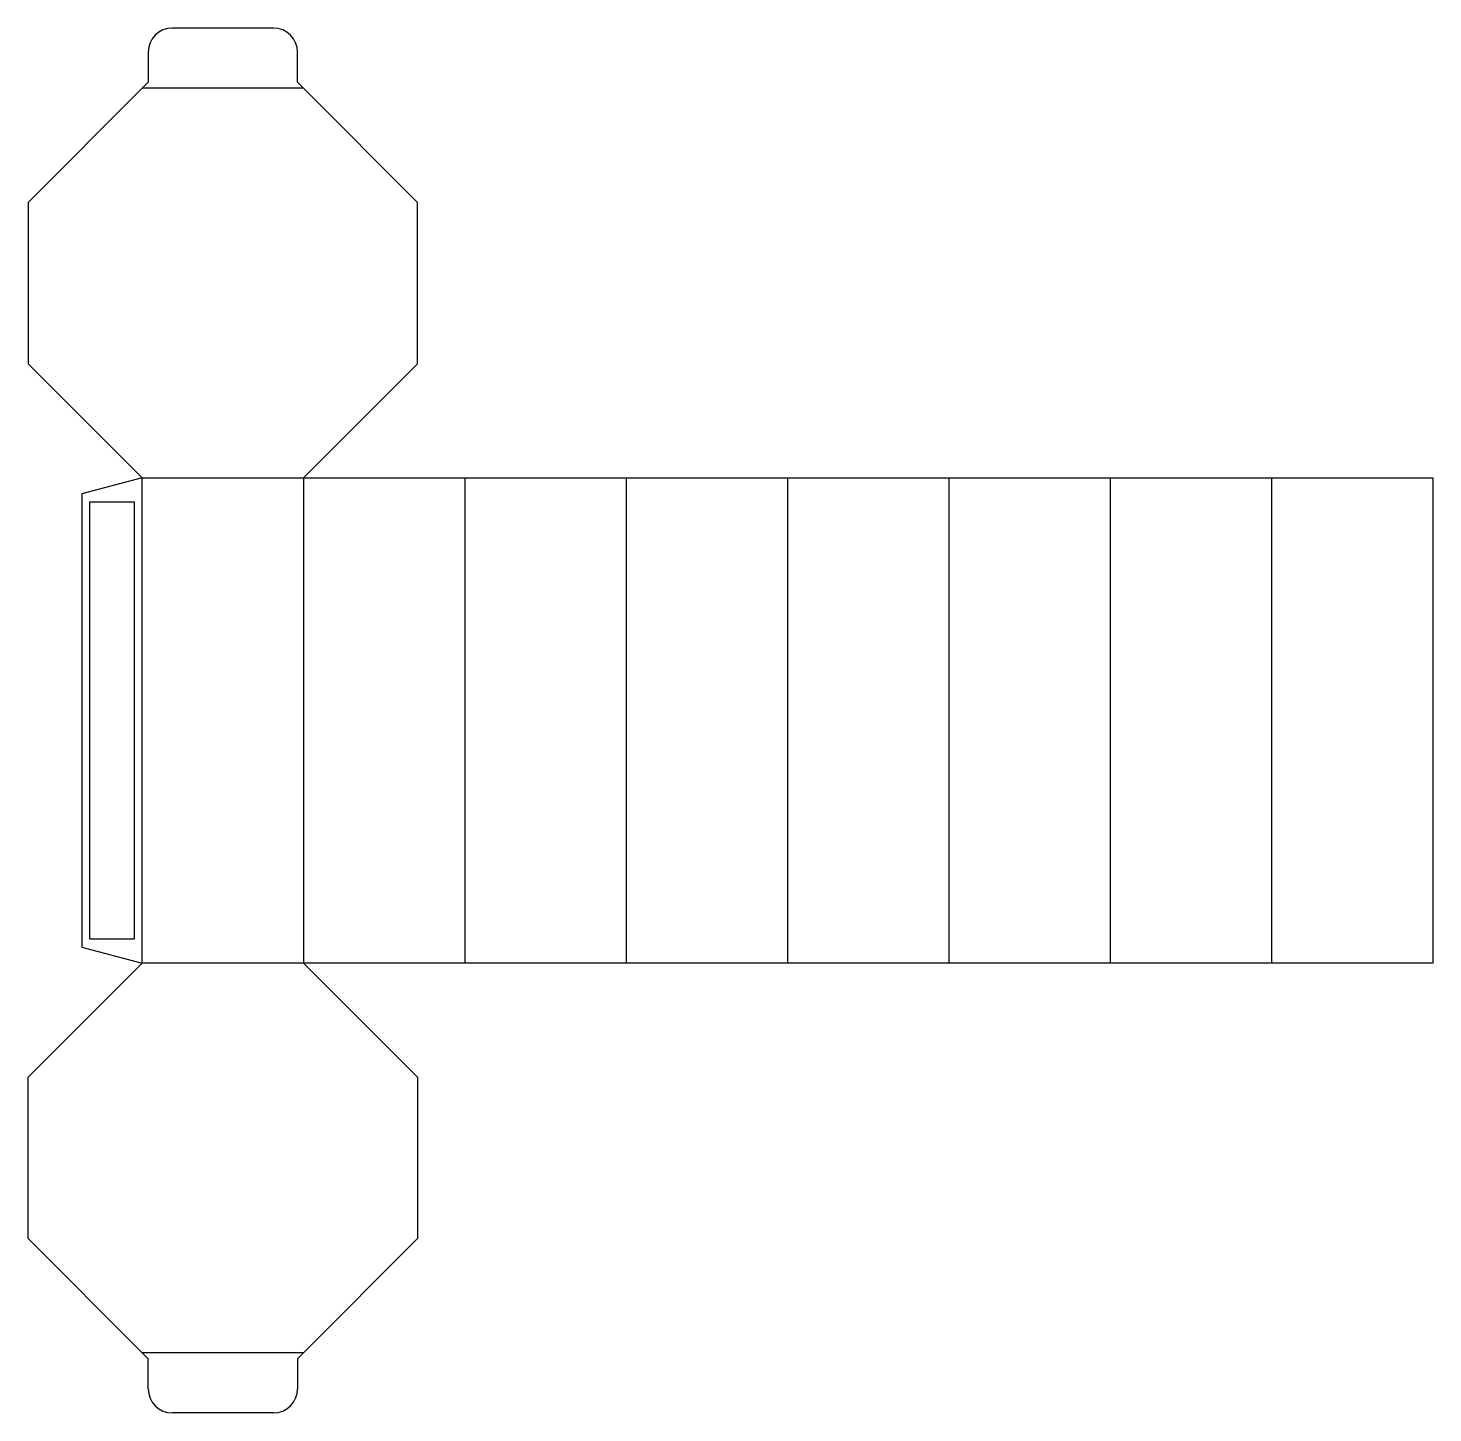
# Model space of a CAD drawing. Header units: millimetres. Extents: x 0 to 350, y 0 to 345.
import ezdxf

# ---------------------------------------------------------------- set-up
doc = ezdxf.new("R2010")
doc.units = ezdxf.units.MM
for name, color, linetype in [('CREASE', 5, 'CONTINUOUS'), ('CUT', 1, 'CONTINUOUS'), ('GLUE', 2, 'CONTINUOUS')]:
    doc.layers.add(name, color=color, linetype=linetype)

msp = doc.modelspace()

# ---------------------------------------------------------------- linework, layer by layer
at = {"layer": 'CREASE'}
for p, q in [((68.602, 329.937), (28.416, 329.937)), ((28.416, 112.019), (28.416, 232.919)), ((28.416, 232.919), (68.602, 232.919)), ((68.602, 232.919), (68.602, 112.019)), ((108.789, 232.919), (108.789, 112.019)), ((148.975, 232.919), (148.975, 112.019)), ((189.162, 232.919), (189.162, 112.019)), ((229.348, 232.919), (229.348, 112.019)), ((269.534, 232.919), (269.534, 112.019)), ((309.721, 232.919), (309.721, 112.019)), ((68.602, 112.019), (28.416, 112.019)), ((68.602, 15), (28.416, 15))]:
    msp.add_line(p, q, dxfattribs=at)
at = {"layer": 'CUT'}
for p, q in [((61.102, 344.937), (35.916, 344.937)), ((29.916, 338.937), (29.916, 331.437)), ((67.102, 331.437), (67.102, 338.937)), ((28.416, 329.937), (0, 301.521)), ((29.916, 331.437), (28.416, 329.937)), ((68.602, 329.937), (67.102, 331.437)), ((97.019, 301.521), (68.602, 329.937)), ((0, 301.521), (0, 261.335)), ((97.019, 261.335), (97.019, 301.521)), ((0, 261.335), (28.416, 232.919)), ((68.602, 232.919), (97.019, 261.335)), ((28.416, 232.919), (13.416, 228.899)), ((68.602, 232.919), (108.789, 232.919)), ((108.789, 232.919), (148.975, 232.919)), ((148.975, 232.919), (189.162, 232.919)), ((189.162, 232.919), (229.348, 232.919)), ((229.348, 232.919), (269.534, 232.919)), ((269.534, 232.919), (309.721, 232.919)), ((309.721, 232.919), (349.907, 232.919)), ((349.907, 232.919), (349.907, 112.019)), ((13.416, 228.899), (13.416, 116.038)), ((13.416, 116.038), (28.416, 112.019)), ((0, 83.602), (28.416, 112.019)), ((108.789, 112.019), (68.602, 112.019)), ((68.602, 112.019), (97.019, 83.602)), ((148.975, 112.019), (108.789, 112.019)), ((189.162, 112.019), (148.975, 112.019)), ((229.348, 112.019), (189.162, 112.019)), ((269.534, 112.019), (229.348, 112.019)), ((309.721, 112.019), (269.534, 112.019)), ((349.907, 112.019), (309.721, 112.019)), ((0, 43.416), (0, 83.602)), ((97.019, 83.602), (97.019, 43.416)), ((28.416, 15), (0, 43.416)), ((97.019, 43.416), (68.602, 15)), ((29.916, 13.5), (28.416, 15)), ((68.602, 15), (67.102, 13.5)), ((29.916, 6), (29.916, 13.5)), ((67.102, 13.5), (67.102, 6)), ((61.102, 0), (35.916, 0))]:
    msp.add_line(p, q, dxfattribs=at)
for centre, start, end in [((35.916, 338.937), 90, 180), ((61.102, 338.937), 0, 90), ((35.916, 6), 180, 270), ((61.102, 6), 270, 0)]:
    msp.add_arc(centre, 6, start, end, dxfattribs=at)
at = {"layer": 'GLUE'}
for p, q in [((15.416, 226.899), (26.416, 226.899)), ((15.416, 118.038), (15.416, 226.899)), ((26.416, 226.899), (26.416, 118.038)), ((26.416, 118.038), (15.416, 118.038))]:
    msp.add_line(p, q, dxfattribs=at)

doc.saveas('drawing.dxf')
